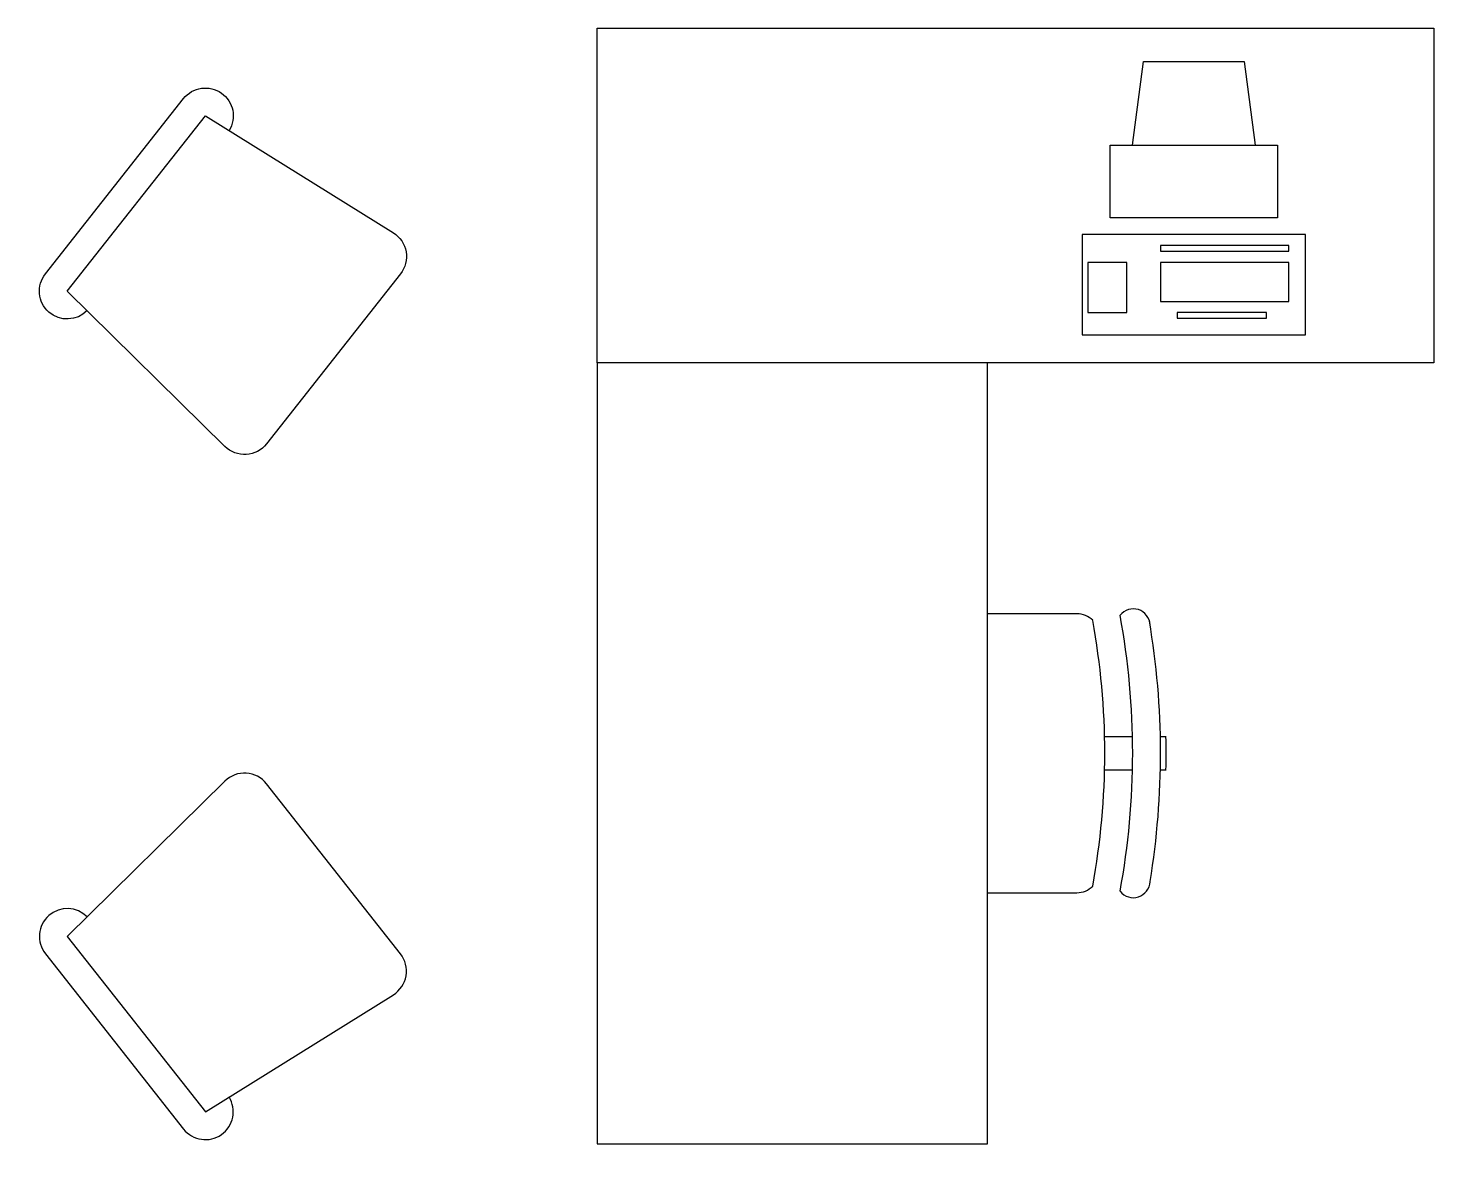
# Model space of a CAD drawing. Extents: x 346.13 to 348.65, y 255.44 to 257.45.
import ezdxf

# ---------------------------------------------------------------- set-up
doc = ezdxf.new("R2010")
doc.units = 0
doc.layers.get('0').update_dxf_attribs({"linetype": 'CONTINUOUS'})

# ---------------------------------------------------------------- blocks, each defined once
blk = doc.blocks.new('SEDIA3')
blk.add_lwpolyline([(-0.2055, 0.1503, -0.946147), (-0.2, 0.25), (0.2, 0.25, -0.946147), (0.2055, 0.1503)], format="xyb")
blk.add_lwpolyline([(0.1941, -0.25), (-0.1941, -0.25, -0.447008), (-0.2438, -0.1945), (-0.2, 0.2), (0.2, 0.2), (0.2438, -0.1945, -0.447008)], format="xyb", close=True)
blk = doc.blocks.new('COMPUTER')
for points in [[(0.11, -0.15), (0.09, 0), (-0.09, 0), (-0.11, -0.15)], [(-0.15, -0.15), (-0.15, -0.28), (0.15, -0.28), (0.15, -0.15), (-0.15, -0.15)], [(-0.17, -0.33), (0.06, -0.33), (0.06, -0.34), (-0.17, -0.34), (-0.17, -0.33)], [(-0.17, -0.36), (0.06, -0.36), (0.06, -0.43), (-0.17, -0.43), (-0.17, -0.36)], [(0.12, -0.36), (0.19, -0.36), (0.19, -0.45), (0.12, -0.45), (0.12, -0.36)], [(-0.13, -0.45), (0.03, -0.45), (0.03, -0.46), (-0.13, -0.46), (-0.13, -0.45)]]:
    blk.add_lwpolyline(points)
blk.add_lwpolyline([(-0.2, -0.49), (-0.2, -0.31), (0.2, -0.31), (0.2, -0.49)], close=True)

msp = doc.modelspace()

# ---------------------------------------------------------------- linework, layer by layer
at = {"color": 0}
for points in [[(347.15, 256.85), (347.15, 257.45), (348.65, 257.45), (348.65, 256.85), (347.85, 256.85)], [(348.06, 256.18), (348.11, 256.18)], [(348.16, 256.18), (348.17, 256.18)], [(348.06, 256.12), (348.11, 256.12)], [(348.16, 256.12), (348.17, 256.12)]]:
    msp.add_lwpolyline(points, dxfattribs=at)
msp.add_lwpolyline([(347.85, 256.488), (347.85, 256.5693), (347.85, 256.85), (347.15, 256.85), (347.15, 255.45), (347.85, 255.45)], close=True, dxfattribs=at)
for points in [[(348.0383, 256.3883, 0.198912), (348.01, 256.4), (347.85, 256.4)], [(347.85, 255.9), (348.01, 255.9, 0.198912), (348.0383, 255.9117)]]:
    msp.add_lwpolyline(points, format="xyb", dxfattribs=at)
for centre, radius, start, end in [((348.1111, 256.3788), 0.0301, 2.7457, 141.8966), ((346.7418, 256.15), 1.3182, 349.5856, 10.4144), ((346.7418, 256.15), 1.3682, 349.5856, 10.4144), ((346.7418, 256.15), 1.4182, 350.6586, 9.6267), ((346.7418, 256.15), 1.4282, 358.7964, 1.2036), ((348.1111, 255.9212), 0.0301, 218.1034, 357.2543)]:
    msp.add_arc(centre, radius, start, end, dxfattribs=at)

# ---------------------------------------------------------------- block references
at = {"color": 0, "xscale": -1}
msp.add_blockref('COMPUTER', (348.2197, 257.39), dxfattribs=at)
at = {"color": 0, "rotation": 51.75318620746091}
msp.add_blockref('SEDIA3', (346.4809, 257.0118), dxfattribs=at)
at = {"color": 0, "xscale": -1, "rotation": 128.2468137925391}
msp.add_blockref('SEDIA3', (346.4809, 255.7882), dxfattribs=at)

doc.saveas('drawing.dxf')
